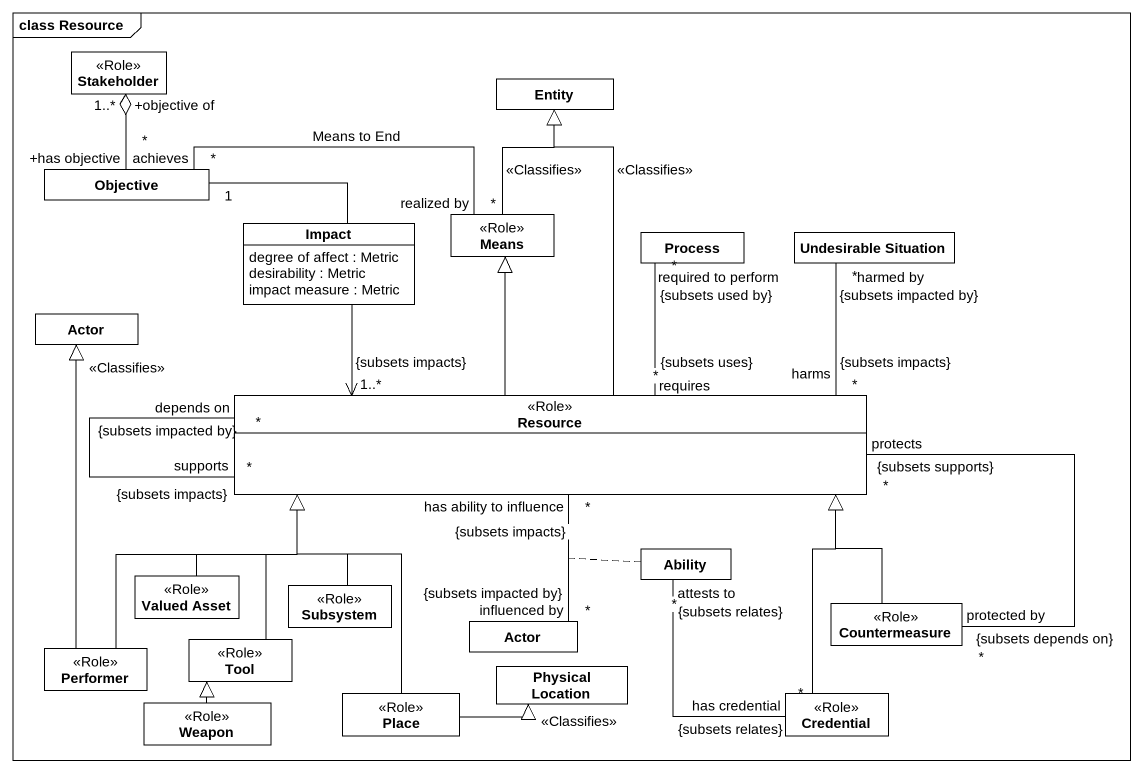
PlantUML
@startuml
mainframe class Resource
hide circle
hide empty members
class Stakeholder <<Role>>
class "Entity" as Entity_
class Objective
class Impact {
  degree of affect : Metric
  desirability : Metric
  impact measure : Metric
}
class Means <<Role>>
class "Process" as Process_
class "Undesirable Situation" as Undesirable_Situation
class "Actor" as Actor_
class Resource <<Role>>
class Ability
class "Valued Asset" as Valued_Asset <<Role>>
class Subsystem <<Role>>
class Countermeasure <<Role>>
class Performer <<Role>>
class Tool <<Role>>
class "Actor" as Actor__2
class "Physical Location" as Physical_Location
class Weapon <<Role>>
class Place <<Role>>
class Credential <<Role>>
Stakeholder "+objective of\n1..*" o-- "+has objective\n*" Objective
Impact -left- "1" Objective
Impact --> "{subsets impacts}\n1..*" Resource
Means -up-|> Entity_ : <<Classifies>>
Means "realized by\n*" -left- "achieves\n*" Objective : Means to End
Process_ "required to perform\n{subsets used by}\n*" -- "requires\n{subsets uses}\n*" Resource
Undesirable_Situation "harmed by\n{subsets impacted by}\n*" -- "harms\n{subsets impacts}\n*" Resource
Resource -up-|> Entity_ : <<Classifies>>
Resource -up-|> Means
Resource "depends on\n{subsets impacted by}\n*" -- "supports\n{subsets impacts}\n*" Resource
Resource "has ability to influence\n{subsets impacts}\n*" -- "influenced by\n{subsets impacted by}\n*" Actor__2
(Resource, Actor__2) .. Ability
Valued_Asset -right-|> Resource
Subsystem -up-|> Resource
Countermeasure "protected by\n{subsets depends on}\n*" -left- "protects\n{subsets supports}\n*" Resource
Countermeasure -left-|> Resource
Performer -up-|> Actor_ : <<Classifies>>
Performer -right-|> Resource
Tool -up-|> Resource
Weapon -up-|> Tool
Place -up-|> Resource
Place -right-|> Physical_Location : <<Classifies>>
Credential -up-|> Resource
Credential "has credential\n{subsets relates}\n*" -up- "attests to\n{subsets relates}\n*" Ability
@enduml
